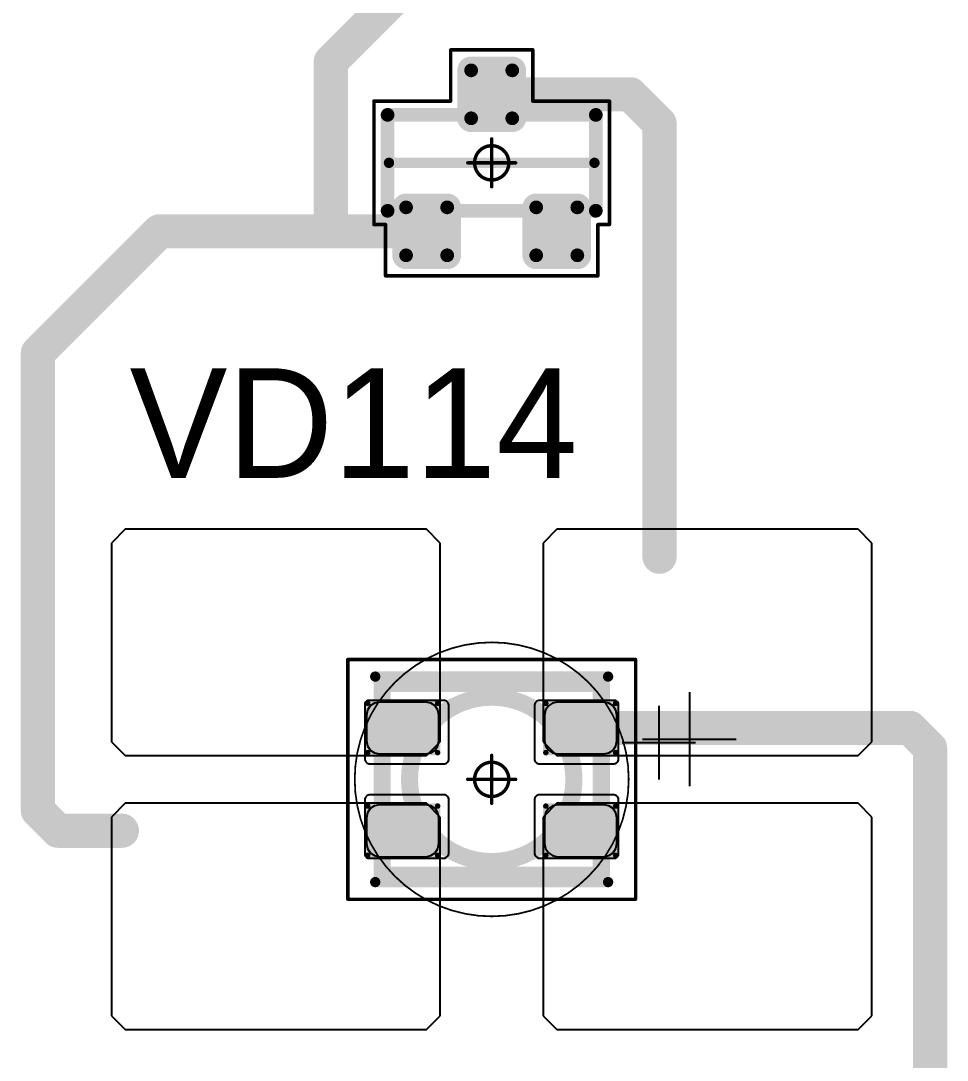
# Model space of a CAD drawing. Header units: millimetres. Extents: x 0 to 400, y 0 to 514.
# Drawn here: x 233.12 to 246.65, y 128.4 to 143.57 of the extents above; entities that cross this region are included whole.
import ezdxf

# ---------------------------------------------------------------- set-up
doc = ezdxf.new("R2010")
doc.units = ezdxf.units.MM
for name, color, linetype in [('Mechanical13', 56, 'Continuous'), ('Mechanical15', 56, 'Continuous'), ('Mechanical2', 216, 'Continuous'), ('TopLayer', 1, 'Continuous'), ('TopOverlay', 2, 'Continuous'), ('TopPaste', 8, 'Continuous'), ('TopSolder', 216, 'Continuous')]:
    doc.layers.add(name, color=color, linetype=linetype)

# ---------------------------------------------------------------- blocks, each defined once
blk = doc.blocks.new('SOT23_68')
at = {"layer": 'Mechanical13', "const_width": 0.2}
for points in [[(-0.7, 1.52), (0.7, 1.52)], [(-0.7, 1.52), (-0.7, -1.52)], [(0.7, 1.52), (0.7, -1.52)], [(-0.7, -1.52), (0.7, -1.52)]]:
    blk.add_lwpolyline(points, dxfattribs=at)
at = {"layer": 'Mechanical13', "const_width": 0.1}
for points in [[(-0.75, 1.52, 1), (-0.65, 1.52, 1)], [(-0.75, 1.52, 1), (-0.65, 1.52, 1)], [(0.65, 1.52, 1), (0.75, 1.52, 1)], [(0.65, 1.52, 1), (0.75, 1.52, 1)], [(-0.75, -1.52, 1), (-0.65, -1.52, 1)], [(-0.75, -1.52, 1), (-0.65, -1.52, 1)], [(0.65, -1.52, 1), (0.75, -1.52, 1)], [(0.65, -1.52, 1), (0.75, -1.52, 1)]]:
    blk.add_lwpolyline(points, format="xyb", close=True, dxfattribs=at)
at = {"layer": 'Mechanical15', "const_width": 0.05}
for points in [[(-0.9, 1.72), (-0.9, 1.55)], [(-0.9, 1.72), (0.9, 1.72)], [(0.9, 1.72), (0.9, 0.6)], [(-1.65, 1.55), (-1.65, -1.55)], [(-1.65, 1.55), (-0.9, 1.55)], [(0.9, 0.6), (1.65, 0.6)], [(1.65, 0.6), (1.65, -0.6)], [(0, 0.35), (0, -0.35)], [(-0.35, 0), (0.35, 0)], [(0.9, -0.6), (1.65, -0.6)], [(0.9, -0.6), (0.9, -1.72)], [(-1.65, -1.55), (-0.9, -1.55)], [(-0.9, -1.55), (-0.9, -1.72)], [(-0.9, -1.72), (0.9, -1.72)]]:
    blk.add_lwpolyline(points, dxfattribs=at)
at = {"layer": 'Mechanical15'}
for points, const_width in [([(-0.913, 1.72, 1), (-0.888, 1.72, 1)], 0.025), ([(-0.913, 1.72, 1), (-0.888, 1.72, 1)], 0.025), ([(0.888, 1.72, 1), (0.913, 1.72, 1)], 0.025), ([(0.888, 1.72, 1), (0.913, 1.72, 1)], 0.025), ([(-1.662, 1.55, 1), (-1.637, 1.55, 1)], 0.025), ([(-1.662, 1.55, 1), (-1.637, 1.55, 1)], 0.025), ([(-0.913, 1.55, 1), (-0.888, 1.55, 1)], 0.025), ([(-0.913, 1.55, 1), (-0.888, 1.55, 1)], 0.025), ([(0.888, 0.6, 1), (0.913, 0.6, 1)], 0.025), ([(0.888, 0.6, 1), (0.913, 0.6, 1)], 0.025), ([(1.637, 0.6, 1), (1.662, 0.6, 1)], 0.025), ([(1.637, 0.6, 1), (1.662, 0.6, 1)], 0.025), ([(-0.012, 0.35, 1), (0.012, 0.35, 1)], 0.025), ([(0.25, 0, 1), (-0.25, 0, 1)], 0.05), ([(-0.362, 0, 1), (-0.337, 0, 1)], 0.025), ([(-0.262, 0, 1), (-0.238, 0, 1)], 0.025), ([(0.238, 0, 1), (0.262, 0, 1)], 0.025), ([(0.337, 0, 1), (0.362, 0, 1)], 0.025), ([(-0.012, -0.35, 1), (0.012, -0.35, 1)], 0.025), ([(0.888, -0.6, 1), (0.913, -0.6, 1)], 0.025), ([(0.888, -0.6, 1), (0.913, -0.6, 1)], 0.025), ([(1.637, -0.6, 1), (1.662, -0.6, 1)], 0.025), ([(1.637, -0.6, 1), (1.662, -0.6, 1)], 0.025), ([(-1.662, -1.55, 1), (-1.637, -1.55, 1)], 0.025), ([(-1.662, -1.55, 1), (-1.637, -1.55, 1)], 0.025), ([(-0.913, -1.55, 1), (-0.888, -1.55, 1)], 0.025), ([(-0.913, -1.55, 1), (-0.888, -1.55, 1)], 0.025), ([(-0.913, -1.72, 1), (-0.888, -1.72, 1)], 0.025), ([(-0.913, -1.72, 1), (-0.888, -1.72, 1)], 0.025), ([(0.888, -1.72, 1), (0.913, -1.72, 1)], 0.025), ([(0.888, -1.72, 1), (0.913, -1.72, 1)], 0.025)]:
    blk.add_lwpolyline(points, format="xyb", close=True, dxfattribs=dict(at, const_width=const_width))
at = {"layer": 'TopLayer', "const_width": 0.1}
for points in [[(-1.4, 1.25, 1), (-1.3, 1.25, 1)], [(-0.7, 1.25, 1), (-0.6, 1.25, 1)], [(-1.4, 0.65, 1), (-1.3, 0.65, 1)], [(-0.7, 0.65, 1), (-0.6, 0.65, 1)], [(0.6, 0.3, 1), (0.7, 0.3, 1)], [(1.3, 0.3, 1), (1.4, 0.3, 1)], [(0.6, -0.3, 1), (0.7, -0.3, 1)], [(1.3, -0.3, 1), (1.4, -0.3, 1)], [(-1.4, -0.65, 1), (-1.3, -0.65, 1)], [(-0.7, -0.65, 1), (-0.6, -0.65, 1)], [(-1.4, -1.25, 1), (-1.3, -1.25, 1)], [(-0.7, -1.25, 1), (-0.6, -1.25, 1)]]:
    blk.add_lwpolyline(points, format="xyb", close=True, dxfattribs=at)
at = {"layer": 'TopLayer'}
for points in [[(-1.45, 1.25), (-1.45, 0.65), (-0.55, 1.25), (-0.55, 0.65)], [(-1.35, 1.35), (-1.35, 0.55), (-0.65, 1.35), (-0.65, 0.55)], [(0.65, 0.4), (0.65, -0.4), (1.35, 0.4), (1.35, -0.4)], [(0.55, 0.3), (0.55, -0.3), (1.45, 0.3), (1.45, -0.3)], [(-1.35, -0.55), (-1.35, -1.35), (-0.65, -0.55), (-0.65, -1.35)], [(-1.45, -0.65), (-1.45, -1.25), (-0.55, -0.65), (-0.55, -1.25)]]:
    blk.add_solid(points, dxfattribs=at)
at = {"layer": 'TopOverlay', "const_width": 0.15}
blk.add_lwpolyline([(0, 1.5), (0, -1.5)], dxfattribs=at)
at = {"layer": 'TopOverlay', "const_width": 0.075}
for points in [[(-0.038, 1.5, 1), (0.038, 1.5, 1)], [(-0.038, -1.5, 1), (0.038, -1.5, 1)]]:
    blk.add_lwpolyline(points, format="xyb", close=True, dxfattribs=at)
at = {"layer": 'TopPaste', "const_width": 0.075}
for points in [[(-1.387, 1.25, 1), (-1.313, 1.25, 1)], [(-0.687, 1.25, 1), (-0.613, 1.25, 1)], [(-1.387, 0.65, 1), (-1.313, 0.65, 1)], [(-0.687, 0.65, 1), (-0.613, 0.65, 1)], [(0.613, 0.3, 1), (0.687, 0.3, 1)], [(1.313, 0.3, 1), (1.387, 0.3, 1)], [(0.613, -0.3, 1), (0.687, -0.3, 1)], [(1.313, -0.3, 1), (1.387, -0.3, 1)], [(-1.387, -0.65, 1), (-1.313, -0.65, 1)], [(-0.687, -0.65, 1), (-0.613, -0.65, 1)], [(-1.387, -1.25, 1), (-1.313, -1.25, 1)], [(-0.687, -1.25, 1), (-0.613, -1.25, 1)]]:
    blk.add_lwpolyline(points, format="xyb", close=True, dxfattribs=at)
at = {"layer": 'TopPaste'}
for points in [[(-1.425, 1.25), (-1.425, 0.65), (-0.575, 1.25), (-0.575, 0.65)], [(-1.35, 1.325), (-1.35, 0.575), (-0.65, 1.325), (-0.65, 0.575)], [(0.65, 0.375), (0.65, -0.375), (1.35, 0.375), (1.35, -0.375)], [(0.575, 0.3), (0.575, -0.3), (1.425, 0.3), (1.425, -0.3)], [(-1.35, -0.575), (-1.35, -1.325), (-0.65, -0.575), (-0.65, -1.325)], [(-1.425, -0.65), (-1.425, -1.25), (-0.575, -0.65), (-0.575, -1.25)]]:
    blk.add_solid(points, dxfattribs=at)
at = {"layer": 'TopSolder', "const_width": 0.202}
for points in [[(-1.451, 1.25, 1), (-1.249, 1.25, 1)], [(-0.751, 1.25, 1), (-0.549, 1.25, 1)], [(-1.451, 0.65, 1), (-1.249, 0.65, 1)], [(-0.751, 0.65, 1), (-0.549, 0.65, 1)], [(0.549, 0.3, 1), (0.751, 0.3, 1)], [(1.249, 0.3, 1), (1.451, 0.3, 1)], [(0.549, -0.3, 1), (0.751, -0.3, 1)], [(1.249, -0.3, 1), (1.451, -0.3, 1)], [(-1.451, -0.65, 1), (-1.249, -0.65, 1)], [(-0.751, -0.65, 1), (-0.549, -0.65, 1)], [(-1.451, -1.25, 1), (-1.249, -1.25, 1)], [(-0.751, -1.25, 1), (-0.549, -1.25, 1)]]:
    blk.add_lwpolyline(points, format="xyb", close=True, dxfattribs=at)
at = {"layer": 'TopSolder'}
for points in [[(-1.35, 1.452), (-1.35, 0.448), (-0.65, 1.452), (-0.65, 0.448)], [(-1.552, 1.25), (-1.552, 0.65), (-0.448, 1.25), (-0.448, 0.65)], [(0.65, 0.502), (0.65, -0.502), (1.35, 0.502), (1.35, -0.502)], [(0.448, 0.3), (0.448, -0.3), (1.552, 0.3), (1.552, -0.3)], [(-1.35, -0.448), (-1.35, -1.452), (-0.65, -0.448), (-0.65, -1.452)], [(-1.552, -0.65), (-1.552, -1.25), (-0.448, -0.65), (-0.448, -1.25)]]:
    blk.add_solid(points, dxfattribs=at)
blk = doc.blocks.new('E65F_241')
at = {"layer": 'Mechanical13'}
for p, q in [((2.441, 1.071), (2.441, 0)), ((1.905, 0.536), (2.976, 0.536))]:
    blk.add_line(p, q, dxfattribs=at)
at = {"layer": 'Mechanical13', "const_width": 0.25}
for points in [[(-1.6, -1.4), (-1.6, 1.4)], [(-1.6, 1.4), (1.6, 1.4)], [(1.6, -1.4), (1.6, 1.4)], [(-1.6, -1.4), (1.6, -1.4)]]:
    blk.add_lwpolyline(points, dxfattribs=at)
at = {"layer": 'Mechanical13'}
for points, const_width in [([(-1.663, 1.4, 1), (-1.538, 1.4, 1)], 0.125), ([(-1.663, 1.4, 1), (-1.538, 1.4, 1)], 0.125), ([(1.537, 1.4, 1), (1.662, 1.4, 1)], 0.125), ([(1.537, 1.4, 1), (1.662, 1.4, 1)], 0.125), ([(1.2, 0, 1), (-1.2, 0, 1)], 0.25), ([(-1.263, 0, 1), (-1.138, 0, 1)], 0.125), ([(1.137, 0, 1), (1.262, 0, 1)], 0.125), ([(-1.663, -1.4, 1), (-1.538, -1.4, 1)], 0.125), ([(-1.663, -1.4, 1), (-1.538, -1.4, 1)], 0.125), ([(1.537, -1.4, 1), (1.662, -1.4, 1)], 0.125), ([(1.537, -1.4, 1), (1.662, -1.4, 1)], 0.125)]:
    blk.add_lwpolyline(points, format="xyb", close=True, dxfattribs=dict(at, const_width=const_width))
at = {"layer": 'Mechanical15', "const_width": 0.05}
for points in [[(-2.1, 1.75), (2.1, 1.75)], [(-2.1, -1.75), (-2.1, 1.75)], [(2.1, -1.75), (2.1, 1.75)], [(0, -0.35), (0, 0.35)], [(0, -0.35), (0, 0.35)], [(-0.35, 0), (0.35, 0)], [(-0.35, 0), (0.35, 0)], [(-2.1, -1.75), (2.1, -1.75)]]:
    blk.add_lwpolyline(points, dxfattribs=at)
at = {"layer": 'Mechanical15'}
for points, const_width in [([(-2.113, 1.75, 1), (-2.088, 1.75, 1)], 0.025), ([(-2.113, 1.75, 1), (-2.088, 1.75, 1)], 0.025), ([(2.087, 1.75, 1), (2.112, 1.75, 1)], 0.025), ([(2.087, 1.75, 1), (2.112, 1.75, 1)], 0.025), ([(-0.013, 0.35, 1), (0.012, 0.35, 1)], 0.025), ([(-0.013, 0.35, 1), (0.012, 0.35, 1)], 0.025), ([(0.25, 0, 1), (-0.25, 0, 1)], 0.05), ([(0.25, 0, 1), (-0.25, 0, 1)], 0.05), ([(-0.363, 0, 1), (-0.338, 0, 1)], 0.025), ([(-0.363, 0, 1), (-0.338, 0, 1)], 0.025), ([(-0.263, 0, 1), (-0.238, 0, 1)], 0.025), ([(-0.263, 0, 1), (-0.238, 0, 1)], 0.025), ([(0.237, 0, 1), (0.262, 0, 1)], 0.025), ([(0.237, 0, 1), (0.262, 0, 1)], 0.025), ([(0.337, 0, 1), (0.362, 0, 1)], 0.025), ([(0.337, 0, 1), (0.362, 0, 1)], 0.025), ([(-0.013, -0.35, 1), (0.012, -0.35, 1)], 0.025), ([(-0.013, -0.35, 1), (0.012, -0.35, 1)], 0.025), ([(-2.113, -1.75, 1), (-2.088, -1.75, 1)], 0.025), ([(-2.113, -1.75, 1), (-2.088, -1.75, 1)], 0.025), ([(2.087, -1.75, 1), (2.112, -1.75, 1)], 0.025), ([(2.087, -1.75, 1), (2.112, -1.75, 1)], 0.025)]:
    blk.add_lwpolyline(points, format="xyb", close=True, dxfattribs=dict(at, const_width=const_width))
at = {"layer": 'TopLayer'}
for p, q in [((-5.35, 3.65), (-5.55, 3.45)), ((-0.95, 3.65), (-5.35, 3.65)), ((-5.35, 3.65), (-5.35, 3.65)), ((-0.75, 3.45), (-0.95, 3.65)), ((0.95, 3.65), (0.75, 3.45)), ((5.35, 3.65), (0.95, 3.65)), ((0.95, 3.65), (0.95, 3.65)), ((5.55, 3.45), (5.35, 3.65)), ((-5.55, 3.45), (-5.55, 3.45)), ((-5.55, 3.45), (-5.55, 0.55)), ((-0.75, 0.55), (-0.75, 3.45)), ((0.75, 3.45), (0.75, 3.45)), ((0.75, 3.45), (0.75, 0.55)), ((5.55, 0.55), (5.55, 3.45)), ((-5.55, 0.55), (-5.35, 0.35)), ((-0.95, 0.35), (-0.75, 0.55)), ((0.75, 0.55), (0.95, 0.35)), ((5.35, 0.35), (5.55, 0.55)), ((-5.35, 0.35), (-0.95, 0.35)), ((0.95, 0.35), (5.35, 0.35)), ((-5.35, -0.35), (-5.55, -0.55)), ((-0.95, -0.35), (-5.35, -0.35)), ((-5.35, -0.35), (-5.35, -0.35)), ((-0.75, -0.55), (-0.95, -0.35)), ((0.95, -0.35), (0.75, -0.55)), ((5.35, -0.35), (0.95, -0.35)), ((0.95, -0.35), (0.95, -0.35)), ((5.55, -0.55), (5.35, -0.35)), ((-5.55, -0.55), (-5.55, -0.55)), ((-5.55, -0.55), (-5.55, -3.45)), ((-0.75, -3.45), (-0.75, -0.55)), ((0.75, -0.55), (0.75, -0.55)), ((0.75, -0.55), (0.75, -3.45)), ((5.55, -3.45), (5.55, -0.55)), ((-5.55, -3.45), (-5.35, -3.65)), ((-0.95, -3.65), (-0.75, -3.45)), ((0.75, -3.45), (0.95, -3.65)), ((5.35, -3.65), (5.55, -3.45)), ((-5.35, -3.65), (-0.95, -3.65)), ((0.95, -3.65), (5.35, -3.65))]:
    blk.add_line(p, q, dxfattribs=at)
at = {"layer": 'TopLayer', "const_width": 0.04}
for points in [[(-1.83, 1.11, 1), (-1.79, 1.11, 1)], [(-0.81, 1.11, 1), (-0.77, 1.11, 1)], [(0.77, 1.11, 1), (0.81, 1.11, 1)], [(1.79, 1.11, 1), (1.83, 1.11, 1)], [(-1.83, 0.39, 1), (-1.79, 0.39, 1)], [(-0.81, 0.39, 1), (-0.77, 0.39, 1)], [(0.77, 0.39, 1), (0.81, 0.39, 1)], [(1.79, 0.39, 1), (1.83, 0.39, 1)], [(-1.83, -0.39, 1), (-1.79, -0.39, 1)], [(-0.81, -0.39, 1), (-0.77, -0.39, 1)], [(0.77, -0.39, 1), (0.81, -0.39, 1)], [(1.79, -0.39, 1), (1.83, -0.39, 1)], [(-1.83, -1.11, 1), (-1.79, -1.11, 1)], [(-0.81, -1.11, 1), (-0.77, -1.11, 1)], [(0.77, -1.11, 1), (0.81, -1.11, 1)], [(1.79, -1.11, 1), (1.83, -1.11, 1)]]:
    blk.add_lwpolyline(points, format="xyb", close=True, dxfattribs=at)
at = {"layer": 'TopLayer'}
for points in [[(-1.85, 1.11), (-1.85, 0.39), (-0.75, 1.11), (-0.75, 0.39)], [(-1.81, 1.15), (-1.81, 0.35), (-0.79, 1.15), (-0.79, 0.35)], [(0.75, 1.11), (0.75, 0.39), (1.85, 1.11), (1.85, 0.39)], [(0.79, 1.15), (0.79, 0.35), (1.81, 1.15), (1.81, 0.35)], [(-1.85, -0.39), (-1.85, -1.11), (-0.75, -0.39), (-0.75, -1.11)], [(-1.81, -0.35), (-1.81, -1.15), (-0.79, -0.35), (-0.79, -1.15)], [(0.75, -0.39), (0.75, -1.11), (1.85, -0.39), (1.85, -1.11)], [(0.79, -0.35), (0.79, -1.15), (1.81, -0.35), (1.81, -1.15)]]:
    blk.add_solid(points, dxfattribs=at)
at = {"layer": 'TopOverlay'}
for p, q in [((2.886, 1.271), (2.886, -0.1)), ((2.2, 0.586), (3.571, 0.586))]:
    blk.add_line(p, q, dxfattribs=at)
at = {"layer": 'TopOverlay', "const_width": 0.15}
for points in [[(-1.7, 1.5), (1.7, 1.5)], [(-1.7, -1.5), (1.7, -1.5)]]:
    blk.add_lwpolyline(points, dxfattribs=at)
at = {"layer": 'TopOverlay', "const_width": 0.075}
for points in [[(-1.738, 1.5, 1), (-1.663, 1.5, 1)], [(1.662, 1.5, 1), (1.737, 1.5, 1)], [(-1.738, -1.5, 1), (-1.663, -1.5, 1)], [(1.662, -1.5, 1), (1.737, -1.5, 1)]]:
    blk.add_lwpolyline(points, format="xyb", close=True, dxfattribs=at)
at = {"layer": 'TopPaste'}
for p, q in [((-1.773, 1.073), (-1.814, 1.011)), ((-1.711, 1.114), (-1.773, 1.073)), ((-1.638, 1.129), (-1.711, 1.114)), ((-0.963, 1.129), (-1.638, 1.129)), ((-0.889, 1.114), (-0.963, 1.129)), ((-0.827, 1.073), (-0.889, 1.114)), ((-0.786, 1.011), (-0.827, 1.073)), ((0.827, 1.073), (0.786, 1.011)), ((0.889, 1.114), (0.827, 1.073)), ((0.962, 1.129), (0.889, 1.114)), ((1.637, 1.129), (0.962, 1.129)), ((1.711, 1.114), (1.637, 1.129)), ((1.773, 1.073), (1.711, 1.114)), ((1.814, 1.011), (1.773, 1.073)), ((-1.814, 1.011), (-1.829, 0.938)), ((-1.829, 0.938), (-1.829, 0.563)), ((-0.771, 0.938), (-0.786, 1.011)), ((-0.771, 0.563), (-0.771, 0.938)), ((0.786, 1.011), (0.771, 0.938)), ((0.771, 0.938), (0.771, 0.563)), ((1.829, 0.938), (1.814, 1.011)), ((1.829, 0.563), (1.829, 0.938)), ((-1.829, 0.563), (-1.814, 0.489)), ((-1.814, 0.489), (-1.773, 0.427)), ((-0.827, 0.427), (-0.786, 0.489)), ((-0.786, 0.489), (-0.771, 0.563)), ((0.771, 0.563), (0.786, 0.489)), ((0.786, 0.489), (0.827, 0.427)), ((1.773, 0.427), (1.814, 0.489)), ((1.814, 0.489), (1.829, 0.563)), ((-1.773, 0.427), (-1.711, 0.386)), ((-1.711, 0.386), (-1.638, 0.371)), ((-1.638, 0.371), (-0.963, 0.371)), ((-0.963, 0.371), (-0.889, 0.386)), ((-0.889, 0.386), (-0.827, 0.427)), ((0.827, 0.427), (0.889, 0.386)), ((0.889, 0.386), (0.962, 0.371)), ((0.962, 0.371), (1.637, 0.371)), ((1.637, 0.371), (1.711, 0.386)), ((1.711, 0.386), (1.773, 0.427)), ((-1.773, -0.427), (-1.814, -0.489)), ((-1.711, -0.386), (-1.773, -0.427)), ((-1.638, -0.371), (-1.711, -0.386)), ((-0.963, -0.371), (-1.638, -0.371)), ((-0.889, -0.386), (-0.963, -0.371)), ((-0.827, -0.427), (-0.889, -0.386)), ((-0.786, -0.489), (-0.827, -0.427)), ((0.827, -0.427), (0.786, -0.489)), ((0.889, -0.386), (0.827, -0.427)), ((0.962, -0.371), (0.889, -0.386)), ((1.637, -0.371), (0.962, -0.371)), ((1.711, -0.386), (1.637, -0.371)), ((1.773, -0.427), (1.711, -0.386)), ((1.814, -0.489), (1.773, -0.427)), ((-1.814, -0.489), (-1.829, -0.563)), ((-1.829, -0.563), (-1.829, -0.938)), ((-0.771, -0.563), (-0.786, -0.489)), ((-0.771, -0.938), (-0.771, -0.563)), ((0.786, -0.489), (0.771, -0.563)), ((0.771, -0.563), (0.771, -0.938)), ((1.829, -0.563), (1.814, -0.489)), ((1.829, -0.938), (1.829, -0.563)), ((-1.829, -0.938), (-1.814, -1.011)), ((-1.814, -1.011), (-1.773, -1.073)), ((-0.827, -1.073), (-0.786, -1.011)), ((-0.786, -1.011), (-0.771, -0.938)), ((0.771, -0.938), (0.786, -1.011)), ((0.786, -1.011), (0.827, -1.073)), ((1.773, -1.073), (1.814, -1.011)), ((1.814, -1.011), (1.829, -0.938)), ((-1.773, -1.073), (-1.711, -1.114)), ((-1.711, -1.114), (-1.638, -1.129)), ((-1.638, -1.129), (-0.963, -1.129)), ((-0.963, -1.129), (-0.889, -1.114)), ((-0.889, -1.114), (-0.827, -1.073)), ((0.827, -1.073), (0.889, -1.114)), ((0.889, -1.114), (0.962, -1.129)), ((0.962, -1.129), (1.637, -1.129)), ((1.637, -1.129), (1.711, -1.114)), ((1.711, -1.114), (1.773, -1.073))]:
    blk.add_line(p, q, dxfattribs=at)
at = {"layer": 'TopSolder'}
for p, q in [((-1.842, 1.129), (-1.85, 1.111)), ((-1.85, 1.111), (-1.85, 1.101)), ((-1.85, 1.101), (-1.85, 1.101)), ((-1.85, 1.101), (-1.85, 0.301)), ((-1.828, 1.143), (-1.842, 1.129)), ((-1.81, 1.151), (-1.828, 1.143)), ((-1.8, 1.151), (-1.81, 1.151)), ((-0.7, 1.151), (-1.8, 1.151)), ((-0.685, 1.151), (-0.7, 1.151)), ((-0.7, 1.151), (-0.7, 1.151)), ((-0.658, 1.139), (-0.685, 1.151)), ((-0.636, 1.118), (-0.658, 1.139)), ((-0.625, 1.09), (-0.636, 1.118)), ((-0.625, 1.076), (-0.625, 1.09)), ((-0.625, 0.301), (-0.625, 1.076)), ((0.636, 1.118), (0.625, 1.09)), ((0.625, 1.09), (0.625, 1.076)), ((0.625, 1.076), (0.625, 1.076)), ((0.625, 1.076), (0.625, 0.301)), ((0.657, 1.139), (0.636, 1.118)), ((0.685, 1.151), (0.657, 1.139)), ((0.7, 1.151), (0.685, 1.151)), ((1.8, 1.151), (0.7, 1.151)), ((1.81, 1.151), (1.8, 1.151)), ((1.8, 1.151), (1.8, 1.151)), ((1.828, 1.143), (1.81, 1.151)), ((1.842, 1.129), (1.828, 1.143)), ((1.85, 1.111), (1.842, 1.129)), ((1.85, 1.101), (1.85, 1.111)), ((1.85, 0.301), (1.85, 1.101)), ((-1.85, 0.301), (-1.85, 0.286)), ((-1.85, 0.286), (-1.839, 0.258)), ((-1.839, 0.258), (-1.818, 0.237)), ((-1.818, 0.237), (-1.79, 0.226)), ((-1.79, 0.226), (-1.775, 0.226)), ((-1.775, 0.226), (-1.775, 0.226)), ((-1.775, 0.226), (-0.7, 0.226)), ((-0.7, 0.226), (-0.685, 0.226)), ((-0.685, 0.226), (-0.658, 0.237)), ((-0.658, 0.237), (-0.636, 0.258)), ((-0.636, 0.258), (-0.625, 0.286)), ((-0.625, 0.286), (-0.625, 0.301)), ((-0.625, 0.301), (-0.625, 0.301)), ((0.625, 0.301), (0.625, 0.286)), ((0.625, 0.286), (0.636, 0.258)), ((0.636, 0.258), (0.657, 0.237)), ((0.657, 0.237), (0.685, 0.226)), ((0.685, 0.226), (0.7, 0.226)), ((0.7, 0.226), (0.7, 0.226)), ((0.7, 0.226), (1.775, 0.226)), ((1.775, 0.226), (1.79, 0.226)), ((1.79, 0.226), (1.817, 0.237)), ((1.817, 0.237), (1.839, 0.258)), ((1.839, 0.258), (1.85, 0.286)), ((1.85, 0.286), (1.85, 0.301)), ((1.85, 0.301), (1.85, 0.301)), ((-1.839, -0.257), (-1.85, -0.285)), ((-1.85, -0.285), (-1.85, -0.299)), ((-1.85, -0.299), (-1.85, -0.299)), ((-1.85, -0.299), (-1.85, -1.099)), ((-1.818, -0.236), (-1.839, -0.257)), ((-1.79, -0.224), (-1.818, -0.236)), ((-1.775, -0.224), (-1.79, -0.224)), ((-0.7, -0.224), (-1.775, -0.224)), ((-0.685, -0.224), (-0.7, -0.224)), ((-0.7, -0.224), (-0.7, -0.224)), ((-0.658, -0.236), (-0.685, -0.224)), ((-0.636, -0.257), (-0.658, -0.236)), ((-0.625, -0.285), (-0.636, -0.257)), ((-0.625, -0.299), (-0.625, -0.285)), ((-0.625, -1.074), (-0.625, -0.299)), ((0.636, -0.257), (0.625, -0.285)), ((0.625, -0.285), (0.625, -0.299)), ((0.625, -0.299), (0.625, -0.299)), ((0.625, -0.299), (0.625, -1.074)), ((0.657, -0.236), (0.636, -0.257)), ((0.685, -0.224), (0.657, -0.236)), ((0.7, -0.224), (0.685, -0.224)), ((1.775, -0.224), (0.7, -0.224)), ((1.79, -0.224), (1.775, -0.224)), ((1.775, -0.224), (1.775, -0.224)), ((1.817, -0.236), (1.79, -0.224)), ((1.839, -0.257), (1.817, -0.236)), ((1.85, -0.285), (1.839, -0.257)), ((1.85, -0.299), (1.85, -0.285)), ((1.85, -1.099), (1.85, -0.299)), ((-1.85, -1.099), (-1.85, -1.109)), ((-1.85, -1.109), (-1.842, -1.128)), ((-1.842, -1.128), (-1.828, -1.142)), ((-1.828, -1.142), (-1.81, -1.149)), ((-1.81, -1.149), (-1.8, -1.149)), ((-1.8, -1.149), (-0.7, -1.149)), ((-1.8, -1.149), (-1.8, -1.149)), ((-0.7, -1.149), (-0.685, -1.149)), ((-0.685, -1.149), (-0.658, -1.138)), ((-0.658, -1.138), (-0.636, -1.117)), ((-0.636, -1.117), (-0.625, -1.089)), ((-0.625, -1.089), (-0.625, -1.074)), ((-0.625, -1.074), (-0.625, -1.074)), ((0.625, -1.074), (0.625, -1.089)), ((0.625, -1.089), (0.636, -1.117)), ((0.636, -1.117), (0.657, -1.138)), ((0.657, -1.138), (0.685, -1.149)), ((0.685, -1.149), (0.7, -1.149)), ((0.7, -1.149), (1.8, -1.149)), ((0.7, -1.149), (0.7, -1.149)), ((1.8, -1.149), (1.81, -1.149)), ((1.81, -1.149), (1.828, -1.142)), ((1.828, -1.142), (1.842, -1.128)), ((1.842, -1.128), (1.85, -1.109)), ((1.85, -1.109), (1.85, -1.099)), ((1.85, -1.099), (1.85, -1.099))]:
    blk.add_line(p, q, dxfattribs=at)

msp = doc.modelspace()

# ---------------------------------------------------------------- linework, layer by layer
at = {"layer": 'Mechanical2'}
for points, const_width in [([(242, 132.5, 1), (238, 132.5, 1)], 0.0254), ([(240, 134.5, 1), (240, 134.5, 1)], 0.0005), ([(237.994, 132.5, 1), (238.006, 132.5, 1)], 0.0127), ([(238, 132.5, 1), (238, 132.5, 1)], 0.0005), ([(241.994, 132.5, 1), (242.006, 132.5, 1)], 0.0127), ([(242, 132.5, 1), (242, 132.5, 1)], 0.0005), ([(240, 130.5, 1), (240, 130.5, 1)], 0.0005)]:
    msp.add_lwpolyline(points, format="xyb", close=True, dxfattribs=dict(at, const_width=const_width))
at = {"layer": 'Mechanical2', "const_width": 0.001}
for points in [[(240, 130.5), (240, 134.5)], [(238, 132.5), (242, 132.5)]]:
    msp.add_lwpolyline(points, dxfattribs=at)
at = {"layer": 'TopLayer', "const_width": 0.5}
for points in [[(237.65, 142.975), (240.15, 145.475)], [(237.65, 140.5), (237.65, 142.975)], [(240, 142.5), (242.025, 142.5)], [(242.025, 142.5), (242.45, 142.075)], [(242.45, 135.75), (242.45, 142.075)], [(233.375, 138.725), (235.15, 140.5)], [(235.15, 140.5), (239.05, 140.5)], [(233.375, 132.043), (233.375, 138.725)], [(241.3, 133.25), (246.107, 133.25)], [(246.107, 133.25), (246.4, 132.957)], [(246.4, 127.7), (246.4, 132.957)], [(233.375, 132.043), (233.668, 131.75)], [(233.668, 131.75), (234.6, 131.75)]]:
    msp.add_lwpolyline(points, dxfattribs=at)
at = {"layer": 'TopLayer', "const_width": 0.25}
for points in [[(237.525, 142.975, 1), (237.775, 142.975, 1)], [(237.525, 142.975, 1), (237.775, 142.975, 1)], [(239.875, 142.5, 1), (240.125, 142.5, 1)], [(241.9, 142.5, 1), (242.15, 142.5, 1)], [(241.9, 142.5, 1), (242.15, 142.5, 1)], [(242.325, 142.075, 1), (242.575, 142.075, 1)], [(242.325, 142.075, 1), (242.575, 142.075, 1)], [(235.025, 140.5, 1), (235.275, 140.5, 1)], [(235.025, 140.5, 1), (235.275, 140.5, 1)], [(237.525, 140.5, 1), (237.775, 140.5, 1)], [(238.925, 140.5, 1), (239.175, 140.5, 1)], [(233.25, 138.725, 1), (233.5, 138.725, 1)], [(233.25, 138.725, 1), (233.5, 138.725, 1)], [(242.325, 135.75, 1), (242.575, 135.75, 1)], [(241.175, 133.25, 1), (241.425, 133.25, 1)], [(245.982, 133.25, 1), (246.232, 133.25, 1)], [(245.982, 133.25, 1), (246.232, 133.25, 1)], [(246.275, 132.957, 1), (246.525, 132.957, 1)], [(246.275, 132.957, 1), (246.525, 132.957, 1)], [(233.25, 132.043, 1), (233.5, 132.043, 1)], [(233.25, 132.043, 1), (233.5, 132.043, 1)], [(233.543, 131.75, 1), (233.793, 131.75, 1)], [(233.543, 131.75, 1), (233.793, 131.75, 1)], [(234.475, 131.75, 1), (234.725, 131.75, 1)]]:
    msp.add_lwpolyline(points, format="xyb", close=True, dxfattribs=at)

# ---------------------------------------------------------------- block references
for name, p, rotation in [('SOT23_68', (240, 141.5), 90), ('E65F_241', (240, 132.5), 360)]:
    msp.add_blockref(name, p, dxfattribs=dict(rotation=rotation))

# ---------------------------------------------------------------- texts
at = {"layer": 'TopOverlay'}
msp.add_text('VD114', height=1.6, dxfattribs=at).set_placement((234.714, 136.901))

doc.saveas('drawing.dxf')
